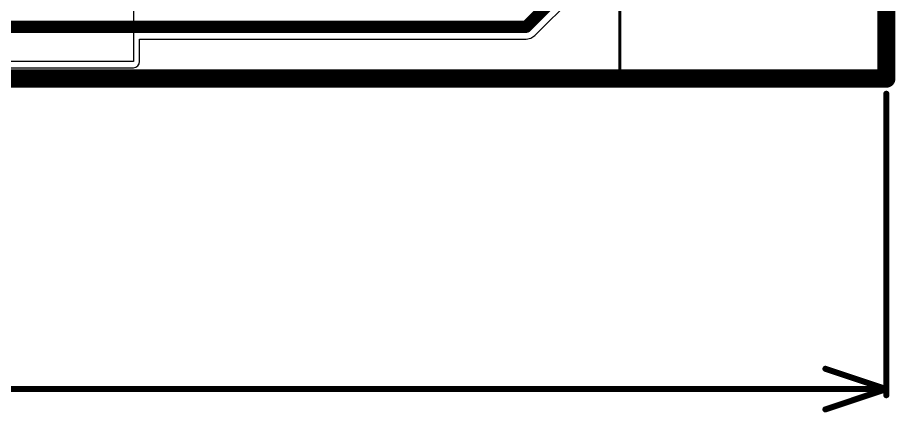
# Model space of a CAD drawing. Header units: inches. Extents: x -31 to 249, y -28 to 261.
# Drawn here: x 98.76 to 135.38, y -13.93 to 2.54 of the extents above; entities that cross this region are included whole.
import ezdxf

# ---------------------------------------------------------------- set-up
doc = ezdxf.new("R2010")
doc.units = ezdxf.units.IN
for name, color, linetype in [('Board Outline', 216, 'Continuous'), ('Bottom Layer', 5, 'Continuous'), ('Dimension', 6, 'Continuous'), ('Top Layer', 1, 'Continuous'), ('Top Overlay', 2, 'Continuous')]:
    doc.layers.add(name, color=color, linetype=linetype)

# ---------------------------------------------------------------- blocks, each defined once
blk = doc.blocks.new('1_1376430_8_40')
at = {"layer": 'Top Overlay', "const_width": 0.127}
for points in [[(56.35, -18.833), (56.35, 10.397)], [(56.35, -18.833), (56.35, 10.397)], [(-56.35, -18.833), (56.35, -18.833)], [(-56.35, -18.833), (56.35, -18.833)]]:
    blk.add_lwpolyline(points, dxfattribs=at)
at = {"layer": 'Top Overlay', "const_width": 0.0635}
blk.add_lwpolyline([(56.318, -18.833, 1), (56.382, -18.833, 1)], format="xyb", close=True, dxfattribs=at)
blk.add_lwpolyline([(56.318, -18.833, 1), (56.382, -18.833, 1)], format="xyb", close=True, dxfattribs=at)
blk.add_lwpolyline([(56.318, -18.833, 1), (56.382, -18.833, 1)], format="xyb", close=True, dxfattribs=at)
blk.add_lwpolyline([(56.318, -18.833, 1), (56.382, -18.833, 1)], format="xyb", close=True, dxfattribs=at)

msp = doc.modelspace()

# ---------------------------------------------------------------- linework, layer by layer
at = {"layer": 'Board Outline', "const_width": 0.762}
for points in [[(135, 88.705), (135, 0)], [(0, 0), (135, 0)]]:
    msp.add_lwpolyline(points, dxfattribs=at)
at = {"layer": 'Board Outline', "const_width": 0.381}
msp.add_lwpolyline([(134.81, 0, 1), (135.191, 0, 1)], format="xyb", close=True, dxfattribs=at)
msp.add_lwpolyline([(134.81, 0, 1), (135.191, 0, 1)], format="xyb", close=True, dxfattribs=at)
at = {"layer": 'Bottom Layer'}
for p, q in [((134.741, 88.446), (134.741, 0.259)), ((134.741, 0.259), (95.736, 0.259))]:
    msp.add_line(p, q, dxfattribs=at)
at = {"layer": 'Dimension', "const_width": 0.254}
for points in [[(135, -13.208), (135, -0.635)], [(132.46, -12.107), (135, -12.954)], [(76.81, -12.954), (135, -12.954)], [(132.46, -13.801), (135, -12.954)]]:
    msp.add_lwpolyline(points, dxfattribs=at)
at = {"layer": 'Dimension', "const_width": 0.127}
for points in [[(134.937, -0.635, 1), (135.064, -0.635, 1)], [(132.397, -12.107, 1), (132.524, -12.107, 1)], [(134.937, -12.954, 1), (135.064, -12.954, 1)], [(134.937, -12.954, 1), (135.064, -12.954, 1)], [(134.937, -12.954, 1), (135.064, -12.954, 1)], [(134.937, -13.208, 1), (135.064, -13.208, 1)], [(132.397, -13.801, 1), (132.524, -13.801, 1)]]:
    msp.add_lwpolyline(points, format="xyb", close=True, dxfattribs=at)
at = {"layer": 'Top Layer'}
for p, q in [((134.741, 88.446), (134.741, 0.259)), ((103.59, 10.693), (103.59, 0.711)), ((120.344, 1.793), (122.388, 3.837)), ((103.849, 0.711), (103.849, 1.641)), ((103.849, 1.641), (119.977, 1.641)), ((119.977, 1.641), (120.176, 1.68)), ((120.176, 1.68), (120.344, 1.793)), ((32.512, 0.452), (103.59, 0.452)), ((103.59, 0.711), (81.407, 0.711)), ((103.59, 0.452), (103.689, 0.472)), ((103.689, 0.472), (103.773, 0.528)), ((103.773, 0.528), (103.829, 0.612)), ((103.829, 0.612), (103.849, 0.711)), ((134.741, 0.259), (0.259, 0.259))]:
    msp.add_line(p, q, dxfattribs=at)
at = {"layer": 'Top Layer', "const_width": 0.508}
for points in [[(119.977, 2.159), (122.022, 4.203)], [(94.719, 2.159), (119.977, 2.159)]]:
    msp.add_lwpolyline(points, dxfattribs=at)
at = {"layer": 'Top Layer', "const_width": 0.254}
msp.add_lwpolyline([(119.85, 2.159, 1), (120.104, 2.159, 1)], format="xyb", close=True, dxfattribs=at)
msp.add_lwpolyline([(119.85, 2.159, 1), (120.104, 2.159, 1)], format="xyb", close=True, dxfattribs=at)

# ---------------------------------------------------------------- block references
msp.add_blockref('1_1376430_8_40', (67.535, 18.842))

doc.saveas('drawing.dxf')
